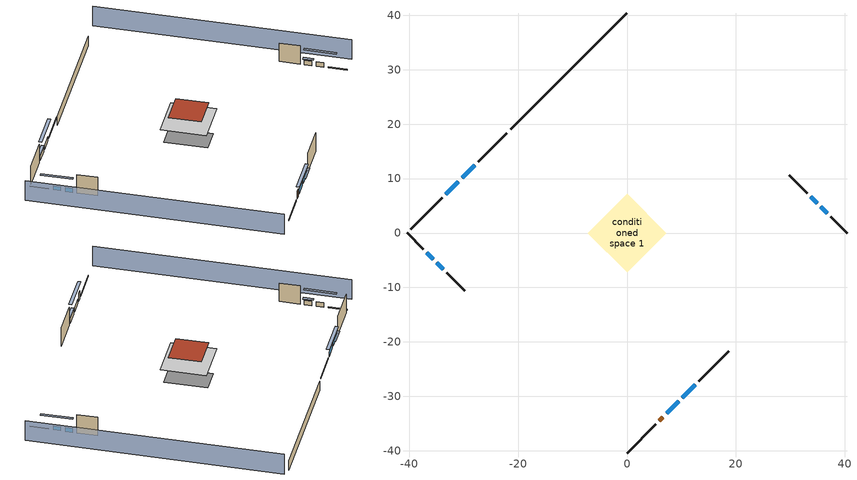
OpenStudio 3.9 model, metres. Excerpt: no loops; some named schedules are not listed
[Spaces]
conditioned space 1
 floor foundation (Slab1 construction): -5.35,1.53 -1.53,5.35 5.35,-1.53 1.53,-5.35 z-2.13
 floor adiabatic (AdiabaticFloorConstruction): -7.25,0 0,7.25 7.25,0 0,-7.25 z2.74
 wall outside (Wall1 construction): -33.92,6.5 -39.76,0.66 z0.3:5.18
 wall outside (Wall2 construction): 33.08,7.34 29.83,10.59 z0.3:5.18
 wall outside (Wall3 construction): 13.16,-27.26 18.74,-21.69 z0.3:5.18
 wall outside (Wall4 construction): -33.08,-7.34 -29.83,-10.59 z0.3:5.18
 wall outside (RimJoist1 construction): -22.06,18.36 -27.36,13.06 z0.3:0.61
 wall outside (RimJoist2 construction): 40.42,0 37.47,2.95 z0.3:0.61
 wall outside (RimJoist3 construction): 0,-40.42 5.3,-35.12 z0.3:0.61
 wall outside (RimJoist4 construction): -40.42,0 -37.47,-2.95 z0.3:0.61
 wall outside (AdiabaticWallConstruction): -28.02,12.4 -30.31,10.11 / -30.97,9.45 -33.26,7.16 z0.3:1.4; 36.81,3.61 35.6,4.82 / 34.95,5.47 33.74,6.68 / -36.81,-3.61 -35.6,-4.82 / -34.95,-5.47 -33.74,-6.68 z0.3:1.46; 7.26,-33.16 9.49,-30.94 z0.3:1.37; 10.14,-30.28 12.5,-27.92 z0.3:1.43
 wall outside (AdiabaticWallConstruction 1): 5.96,-34.46 6.61,-33.82 z0.3:2.34
 wall foundation (FoundationWall1 construction): 0,40.42 -21.4,19.02 z-2.13:0.3
 window (WindowConstruction): -28.02,12.4 -30.31,10.11 z0.3:1.4
 window (WindowConstruction 1): -30.97,9.45 -33.26,7.16 z0.3:1.4
 window (WindowConstruction 2): 36.81,3.61 35.6,4.82 z0.3:1.46
 window (WindowConstruction 3): 34.95,5.47 33.74,6.68 z0.3:1.46
 window (WindowConstruction 4): 7.26,-33.16 9.49,-30.94 z0.3:1.37
 window (WindowConstruction 5): 10.14,-30.28 12.5,-27.92 z0.3:1.43
 window (WindowConstruction 6): -36.81,-3.61 -35.6,-4.82 z0.3:1.46
 window (WindowConstruction 7): -34.95,-5.47 -33.74,-6.68 z0.3:1.46
 door (Door): 5.96,-34.46 6.61,-33.82 z0.3:2.34
 ceiling adiabatic (AdiabaticFloorConstruction): 0,-7.25 7.25,0 0,7.25 -7.25,0 z2.74
 roof outside (Roof1 construction): 0,5.13 -5.13,0 0,-5.13 5.13,0 z5.18
shading: -43.65,-3.23 -3.23,-43.65 / 43.65,3.23 3.23,43.65 z0:5.18; -32.25,8.17 -26.08,14.34 -26.51,14.77 -32.68,8.6 z4.15; -33.48,6.95 -30.75,9.67 -31.18,10.1 -33.91,7.38 z1.71; 33.66,6.76 38.75,1.67 39.18,2.1 34.1,7.19 z4.21; 33.52,6.9 35.16,5.26 35.59,5.69 33.95,7.33 z1.77; 11.42,-29 5.32,-35.1 5.75,-35.53 11.86,-29.43 z4.11; 12.72,-27.71 9.93,-30.5 10.36,-30.93 13.15,-28.14 z1.74; -33.66,-6.76 -38.75,-1.67 -39.18,-2.1 -34.1,-7.19 z4.21; -33.52,-6.9 -35.16,-5.26 -35.59,-5.69 -33.95,-7.33 z1.77
[Site]
Portland Intl Arpt_OR: Latitude {deg}=45.59; Longitude {deg}=-122.6; Time Zone {hr}=-8; Elevation {m}=33; Terrain=Suburbs; Keep Site Location Information=Yes
[Site:GroundTemperature:Shallow]
10.2558, 8.96328, 8.85977, 9.47314, 11.9355, 14.3863, 16.5111, 17.8571, 17.9714, 16.8767, 14.8061, 12.4304
[Site:WaterMainsTemperature]
Calculation Method=Schedule; Temperature Schedule=mains temperature schedule
[Building]
Building 1
[Material] Roughness=Rough
Name | Thickness {m} | Conductivity {W/m-K} | Density {kg/m3} | Specific Heat {J/kg-K} | Thermal Absorptance | Solar Absorptance | Visible Absorptance
asphalt or fiberglass shingles | 0.00635 | 0.162714 | 1121.4 | 1465.45 | 0.9 | 0.85 | 0.85
roof rigid ins | 0.103632 | 0.029427 | 32.04 | 1214.23 | 0.9 | 0.7 | 0.7
osb sheathing 0.75 in. | 0.01905 | 0.115458 | 512.64 | 1214.23 | 0.9 | 0.7 | 0.7
roof stud and cavity | 0.2032 | 0.0828465 | 78.34581 | 1123.46 | 0.9 | 0.7 | 0.7
gypsum board | 0.0127 | 0.160291 | 801 | 837.4 | 0.9 | 0.6 | 0.6
wood siding | 0.0254 | 0.102417 | 544.68 | 1172.36 | 0.9 | 0.85 | 0.85
osb sheathing 0.5 in. | 0.0127 | 0.115458 | 512.64 | 1214.23 | 0.9 | 0.7 | 0.7
wall stud and cavity | 0.1397 | 0.550994 | 139.0536 | 1170.24 | 0.9 | 0.7 | 0.7
rim joist stud and cavity | 0.0508 | 0.178688 | 50.32683 | 1063.81 | 0.9 | 0.6 | 0.6
concrete 8.0 in. | 0.2032 | 1.803125 | 2242.8 | 837.4 | 0.9 | 0.7 | 0.7
gypsum board 1 | 0.0127 | 0.160291 | 801 | 837.4 | 0.9 | 0.7 | 0.7
concrete 4.0 in. | 0.1016 | 1.803125 | 2242.8 | 837.4 | 0.9 | 0.7 | 0.7
floor covering | 0.0127 | 0.0450781 | 54.468 | 1339.84 | 0.9 | 0.9 | 0.9
wood siding 1; wood siding 2 | 0.0254 | 0.102417 | 544.68 | 1172.36
wall rigid ins; floor rigid ins | 0.512978 | 0.029427 | 32.04 | 1214.23 | 0.9 | 0.7 | 0.7
wall stud and cavity 1 | 0.0889 | 0.380278 | 52.3479 | 1209.89 | 0.9 | 0.7 | 0.7
door material | 0.04445 | 0.0612267 | 512.64 | 1214.23 | 0.9 | 0.7 | 0.7
floor stud and cavity | 0.1397 | 1.75129 | 37.0049 | 1207.88 | 0.9 | 0.7 | 0.7
floor covering 1 | 0.0127 | 0.0433444 | 54.468 | 1339.84 | 0.9 | 0.6 | 0.6
wall stud and cavity 2 | 0.0889 | 0.391764 | 83.0341 | 1211.67 | 0.9 | 0.7 | 0.7
furniture material conditioned space 1 | 0.1524 | 0.115458 | 640.8 | 1214.23 | 0.9 | 0.6 | 0.6
[Construction]
Roof1 construction: asphalt or fiberglass shingles, roof rigid ins, osb sheathing 0.75 in., roof stud and cavity, gypsum board
Wall1 construction; Wall2 construction; Wall3 construction; Wall4 construction: wood siding, osb sheathing 0.5 in., wall stud and cavity, gypsum board
RimJoist1 construction; RimJoist2 construction; RimJoist3 construction; RimJoist4 construction: wood siding, rim joist stud and cavity
FoundationWall1 construction: concrete 8.0 in., gypsum board 1
Slab1 construction: concrete 4.0 in., floor covering
WindowConstruction; WindowConstruction 1; WindowConstruction 2; WindowConstruction 3; WindowConstruction 4; WindowConstruction 5; WindowConstruction 6; WindowConstruction 7: WindowMaterial
AdiabaticWallConstruction: wood siding 1, wall rigid ins, wall stud and cavity 1, gypsum board
Door: door material
AdiabaticWallConstruction 1: wood siding 2, wall rigid ins, wall stud and cavity 1, gypsum board
AdiabaticFloorConstruction: floor stud and cavity, floor rigid ins, osb sheathing 0.75 in., floor covering 1
PartitionWallConstruction: gypsum board, wall stud and cavity 2, gypsum board
furniture construction conditioned space 1: furniture material conditioned space 1
[WindowMaterial:SimpleGlazingSystem]
WindowMaterial: U-Factor {W/m2-K}=4.76952; Solar Heat Gain Coefficient=0.63
[ThermalZone]
conditioned space: Multiplier=1; Volume {m3}=384.656; Thermostat=conditioned space temperature setpoint; Use Ideal Air Loads=No
[Space]
conditioned space 1: Thermal Zone=conditioned space; Volume {m3}=384.656
[ThermostatSetpoint:DualSetpoint]
conditioned space temperature setpoint: Heating Setpoint Temperature Schedule=heating setpoint; Cooling Setpoint Temperature Schedule=cooling setpoint; Temperature Difference Between Cutout And Setpoint {deltaC}=0
[Foundation:Kiva]
Foundation Kiva 1: Initial Indoor Air Temperature {C}=20; Wall Height Above Grade {m}=0.3048; Wall Depth Below Slab {m}=0.2032
[Foundation:Kiva:Settings]
Soil Conductivity {W/m-K}=2.4234; Soil Density {kg/m3}=1842.3; Soil Specific Heat {J/kg-K}=418.7; Ground Solar Absorptivity=0.9; Ground Thermal Absorptivity=0.9; Ground Surface Roughness {m}=0.03; Far-Field Width {m}=40; Deep-Ground Boundary Condition=ZeroFlux; Deep-Ground Depth {m}=40; Minimum Cell Dimension {m}=0.2; Maximum Cell Growth Coefficient=3; Simulation Timestep=Timestep
[SurfaceProperty:ExposedFoundationPerimeter]
Slab1: Exposed Perimeter Calculation Method=TotalExposedPerimeter; Total Exposed Perimeter {m}=30.26664
[SurfaceProperty:IncidentSolarMultiplier] Incident Solar Multiplier=1; Incident Solar Multiplier Schedule=trans schedule winter=0.85 summer=0.7
Window1; Window2; Window3; Window4; Window5; Window6; Window7; Window8
[InternalMass:Definition] Design Level Calculation Method=SurfaceArea
Name | Construction | Surface Area {m2}
partition wall mass | PartitionWallConstruction | 157.749
furniture mass conditioned space 1 | furniture construction conditioned space 1 | 63.09974
[InternalMass] Space or SpaceType=conditioned space 1; Multiplier=1
Name | Internal Mass Definition
partition wall mass | partition wall mass
furniture mass conditioned space 1 | furniture mass conditioned space 1
[Fan:SystemModel]
central ac and furnace supply fan: Availability Schedule=Always On Discrete; Design Maximum Air Flow Rate {m3/s}=0.440799; Speed Control Method=Discrete; Electric Power Minimum Flow Rate Fraction=0.2; Design Pressure Rise {Pa}=500; Motor Efficiency=1; Motor In Air Stream Fraction=1; Design Electric Power Consumption {W}=autosize; Design Power Sizing Method=PowerPerFlow; Electric Power Per Unit Flow Rate {W/(m3/s)}=1059.44; Electric Power Per Unit Flow Rate Per Unit Pressure {W-s/m3-Pa}=1.66667; Fan Total Efficiency=0.7; Motor Loss Radiative Fraction=0; Speed Flow Fraction 1=0.92719; Speed Electric Power Fraction 1=0.7971; Speed Flow Fraction 2=1; Speed Electric Power Fraction 2=1
[EnergyManagementSystem:Sensor]
Name | Output Variable or Output Meter Index Key | Output Variable or Output Meter
central_ac_and_furnace_supply_fan_s; central_ac_and_furnace_supply_fan_s_1 | central ac and furnace supply fan | Fan Electricity Energy
water_heater_T_set | water heater setpoint | Schedule Value
out_pb_s |  | Site Outdoor Air Barometric Pressure
out_wt_s |  | Site Outdoor Air Humidity Ratio
site_vw_s |  | Site Wind Speed
cool_season | cooling season schedule | Schedule Value
central_ac_and_furnace_airloop_Fan_RTF_s | central ac and furnace supply fan | Fan Runtime Fraction Speed 1
central_ac_and_furnace_airloop_Fan_RTF_s_1 | central ac and furnace supply fan | Fan Runtime Fraction Speed 2
natural_vent_s | natural vent schedule | Schedule Value
htg_sp_s | heating setpoint | Schedule Value
clg_sp_s | cooling setpoint | Schedule Value
mech_vent_range_fan_0_sch_s | mech vent range fan 0 schedule | Schedule Value
mech_vent_bath_fan_0_sch_s | mech vent bath fan 0 schedule | Schedule Value
clothes_dryer_exhaust_0_sch_s | clothes_dryer | Schedule Value
htg_load_cond |  | Heating:EnergyTransfer:Zone:CONDITIONED SPACE
clg_load_cond |  | Cooling:EnergyTransfer:Zone:CONDITIONED SPACE
s_conv | FoundationWall1 | Surface Inside Face Convection Heat Gain Energy
s_ig | FoundationWall1 | Surface Inside Face Internal Gains Radiation Heat Gain Energy
s_sol | FoundationWall1 | Surface Inside Face Solar Radiation Heat Gain Energy
s_lgt | FoundationWall1 | Surface Inside Face Lights Radiation Heat Gain Energy
s_surf | FoundationWall1 | Surface Inside Face Net Surface Thermal Radiation Heat Gain Energy
s_conv_1 | inferred conditioned ceiling | Surface Inside Face Convection Heat Gain Energy
s_ig_1 | inferred conditioned ceiling | Surface Inside Face Internal Gains Radiation Heat Gain Energy
s_sol_1 | inferred conditioned ceiling | Surface Inside Face Solar Radiation Heat Gain Energy
s_lgt_1 | inferred conditioned ceiling | Surface Inside Face Lights Radiation Heat Gain Energy
s_surf_1 | inferred conditioned ceiling | Surface Inside Face Net Surface Thermal Radiation Heat Gain Energy
s_conv_2 | inferred conditioned floor | Surface Inside Face Convection Heat Gain Energy
s_ig_2 | inferred conditioned floor | Surface Inside Face Internal Gains Radiation Heat Gain Energy
s_sol_2 | inferred conditioned floor | Surface Inside Face Solar Radiation Heat Gain Energy
s_lgt_2 | inferred conditioned floor | Surface Inside Face Lights Radiation Heat Gain Energy
s_surf_2 | inferred conditioned floor | Surface Inside Face Net Surface Thermal Radiation Heat Gain Energy
s_conv_3 | RimJoist1 | Surface Inside Face Convection Heat Gain Energy
s_ig_3 | RimJoist1 | Surface Inside Face Internal Gains Radiation Heat Gain Energy
s_sol_3 | RimJoist1 | Surface Inside Face Solar Radiation Heat Gain Energy
s_lgt_3 | RimJoist1 | Surface Inside Face Lights Radiation Heat Gain Energy
s_surf_3 | RimJoist1 | Surface Inside Face Net Surface Thermal Radiation Heat Gain Energy
s_conv_4 | RimJoist2 | Surface Inside Face Convection Heat Gain Energy
s_ig_4 | RimJoist2 | Surface Inside Face Internal Gains Radiation Heat Gain Energy
s_sol_4 | RimJoist2 | Surface Inside Face Solar Radiation Heat Gain Energy
s_lgt_4 | RimJoist2 | Surface Inside Face Lights Radiation Heat Gain Energy
s_surf_4 | RimJoist2 | Surface Inside Face Net Surface Thermal Radiation Heat Gain Energy
s_conv_5 | RimJoist3 | Surface Inside Face Convection Heat Gain Energy
s_ig_5 | RimJoist3 | Surface Inside Face Internal Gains Radiation Heat Gain Energy
s_sol_5 | RimJoist3 | Surface Inside Face Solar Radiation Heat Gain Energy
s_lgt_5 | RimJoist3 | Surface Inside Face Lights Radiation Heat Gain Energy
s_surf_5 | RimJoist3 | Surface Inside Face Net Surface Thermal Radiation Heat Gain Energy
s_conv_6 | RimJoist4 | Surface Inside Face Convection Heat Gain Energy
s_ig_6 | RimJoist4 | Surface Inside Face Internal Gains Radiation Heat Gain Energy
s_sol_6 | RimJoist4 | Surface Inside Face Solar Radiation Heat Gain Energy
s_lgt_6 | RimJoist4 | Surface Inside Face Lights Radiation Heat Gain Energy
s_surf_6 | RimJoist4 | Surface Inside Face Net Surface Thermal Radiation Heat Gain Energy
s_conv_7 | Roof1 | Surface Inside Face Convection Heat Gain Energy
s_ig_7 | Roof1 | Surface Inside Face Internal Gains Radiation Heat Gain Energy
s_sol_7 | Roof1 | Surface Inside Face Solar Radiation Heat Gain Energy
s_lgt_7 | Roof1 | Surface Inside Face Lights Radiation Heat Gain Energy
s_surf_7 | Roof1 | Surface Inside Face Net Surface Thermal Radiation Heat Gain Energy
s_conv_8 | Slab1 | Surface Inside Face Convection Heat Gain Energy
s_ig_8 | Slab1 | Surface Inside Face Internal Gains Radiation Heat Gain Energy
s_sol_8 | Slab1 | Surface Inside Face Solar Radiation Heat Gain Energy
s_lgt_8 | Slab1 | Surface Inside Face Lights Radiation Heat Gain Energy
s_surf_8 | Slab1 | Surface Inside Face Net Surface Thermal Radiation Heat Gain Energy
ss_sol | Door1 | Surface Inside Face Solar Radiation Heat Gain Energy
ss_lgt | Door1 | Surface Inside Face Lights Radiation Heat Gain Energy
ss_conv | Door1 | Surface Inside Face Convection Heat Gain Energy
ss_ig | Door1 | Surface Inside Face Internal Gains Radiation Heat Gain Energy
ss_surf | Door1 | Surface Inside Face Net Surface Thermal Radiation Heat Gain Energy
ss_conv_1 | Window1 | Surface Inside Face Convection Heat Gain Energy
ss_ig_1 | Window1 | Surface Inside Face Internal Gains Radiation Heat Gain Energy
ss_surf_1 | Window1 | Surface Inside Face Net Surface Thermal Radiation Heat Gain Energy
ss_trans_in | Window1 | Surface Window Transmitted Solar Radiation Rate
ss_back_out | Window1 | Surface Window Shortwave from Zone Back Out Window Heat Transfer Rate
ss_trans_out | Window1 | Surface Inside Face Initial Transmitted Diffuse Transmitted Out Window Solar Radiation Rate
ss_conv_2 | Window2 | Surface Inside Face Convection Heat Gain Energy
ss_ig_2 | Window2 | Surface Inside Face Internal Gains Radiation Heat Gain Energy
ss_surf_2 | Window2 | Surface Inside Face Net Surface Thermal Radiation Heat Gain Energy
ss_trans_in_1 | Window2 | Surface Window Transmitted Solar Radiation Rate
ss_back_out_1 | Window2 | Surface Window Shortwave from Zone Back Out Window Heat Transfer Rate
ss_trans_out_1 | Window2 | Surface Inside Face Initial Transmitted Diffuse Transmitted Out Window Solar Radiation Rate
ss_conv_3 | Window3 | Surface Inside Face Convection Heat Gain Energy
ss_ig_3 | Window3 | Surface Inside Face Internal Gains Radiation Heat Gain Energy
ss_surf_3 | Window3 | Surface Inside Face Net Surface Thermal Radiation Heat Gain Energy
ss_trans_in_2 | Window3 | Surface Window Transmitted Solar Radiation Rate
ss_back_out_2 | Window3 | Surface Window Shortwave from Zone Back Out Window Heat Transfer Rate
ss_trans_out_2 | Window3 | Surface Inside Face Initial Transmitted Diffuse Transmitted Out Window Solar Radiation Rate
ss_conv_4 | Window4 | Surface Inside Face Convection Heat Gain Energy
ss_ig_4 | Window4 | Surface Inside Face Internal Gains Radiation Heat Gain Energy
ss_surf_4 | Window4 | Surface Inside Face Net Surface Thermal Radiation Heat Gain Energy
ss_trans_in_3 | Window4 | Surface Window Transmitted Solar Radiation Rate
ss_back_out_3 | Window4 | Surface Window Shortwave from Zone Back Out Window Heat Transfer Rate
ss_trans_out_3 | Window4 | Surface Inside Face Initial Transmitted Diffuse Transmitted Out Window Solar Radiation Rate
ss_conv_5 | Window5 | Surface Inside Face Convection Heat Gain Energy
ss_ig_5 | Window5 | Surface Inside Face Internal Gains Radiation Heat Gain Energy
ss_surf_5 | Window5 | Surface Inside Face Net Surface Thermal Radiation Heat Gain Energy
ss_trans_in_4 | Window5 | Surface Window Transmitted Solar Radiation Rate
ss_back_out_4 | Window5 | Surface Window Shortwave from Zone Back Out Window Heat Transfer Rate
ss_trans_out_4 | Window5 | Surface Inside Face Initial Transmitted Diffuse Transmitted Out Window Solar Radiation Rate
ss_conv_6 | Window6 | Surface Inside Face Convection Heat Gain Energy
ss_ig_6 | Window6 | Surface Inside Face Internal Gains Radiation Heat Gain Energy
ss_surf_6 | Window6 | Surface Inside Face Net Surface Thermal Radiation Heat Gain Energy
ss_trans_in_5 | Window6 | Surface Window Transmitted Solar Radiation Rate
ss_back_out_5 | Window6 | Surface Window Shortwave from Zone Back Out Window Heat Transfer Rate
ss_trans_out_5 | Window6 | Surface Inside Face Initial Transmitted Diffuse Transmitted Out Window Solar Radiation Rate
ss_conv_7 | Window7 | Surface Inside Face Convection Heat Gain Energy
ss_ig_7 | Window7 | Surface Inside Face Internal Gains Radiation Heat Gain Energy
ss_surf_7 | Window7 | Surface Inside Face Net Surface Thermal Radiation Heat Gain Energy
ss_trans_in_6 | Window7 | Surface Window Transmitted Solar Radiation Rate
ss_back_out_6 | Window7 | Surface Window Shortwave from Zone Back Out Window Heat Transfer Rate
ss_trans_out_6 | Window7 | Surface Inside Face Initial Transmitted Diffuse Transmitted Out Window Solar Radiation Rate
ss_conv_8 | Window8 | Surface Inside Face Convection Heat Gain Energy
ss_ig_8 | Window8 | Surface Inside Face Internal Gains Radiation Heat Gain Energy
ss_surf_8 | Window8 | Surface Inside Face Net Surface Thermal Radiation Heat Gain Energy
ss_trans_in_7 | Window8 | Surface Window Transmitted Solar Radiation Rate
ss_back_out_7 | Window8 | Surface Window Shortwave from Zone Back Out Window Heat Transfer Rate
ss_trans_out_7 | Window8 | Surface Inside Face Initial Transmitted Diffuse Transmitted Out Window Solar Radiation Rate
s_conv_9 | Wall1 | Surface Inside Face Convection Heat Gain Energy
s_ig_9 | Wall1 | Surface Inside Face Internal Gains Radiation Heat Gain Energy
s_sol_9 | Wall1 | Surface Inside Face Solar Radiation Heat Gain Energy
s_lgt_9 | Wall1 | Surface Inside Face Lights Radiation Heat Gain Energy
s_surf_9 | Wall1 | Surface Inside Face Net Surface Thermal Radiation Heat Gain Energy
s_conv_10 | Wall2 | Surface Inside Face Convection Heat Gain Energy
s_ig_10 | Wall2 | Surface Inside Face Internal Gains Radiation Heat Gain Energy
s_sol_10 | Wall2 | Surface Inside Face Solar Radiation Heat Gain Energy
s_lgt_10 | Wall2 | Surface Inside Face Lights Radiation Heat Gain Energy
s_surf_10 | Wall2 | Surface Inside Face Net Surface Thermal Radiation Heat Gain Energy
s_conv_11 | Wall3 | Surface Inside Face Convection Heat Gain Energy
s_ig_11 | Wall3 | Surface Inside Face Internal Gains Radiation Heat Gain Energy
s_sol_11 | Wall3 | Surface Inside Face Solar Radiation Heat Gain Energy
s_lgt_11 | Wall3 | Surface Inside Face Lights Radiation Heat Gain Energy
s_surf_11 | Wall3 | Surface Inside Face Net Surface Thermal Radiation Heat Gain Energy
s_conv_12 | Wall4 | Surface Inside Face Convection Heat Gain Energy
s_ig_12 | Wall4 | Surface Inside Face Internal Gains Radiation Heat Gain Energy
s_sol_12 | Wall4 | Surface Inside Face Solar Radiation Heat Gain Energy
s_lgt_12 | Wall4 | Surface Inside Face Lights Radiation Heat Gain Energy
s_surf_12 | Wall4 | Surface Inside Face Net Surface Thermal Radiation Heat Gain Energy
im_conv | furniture mass conditioned space 1 | Surface Inside Face Convection Heat Gain Energy
im_ig | furniture mass conditioned space 1 | Surface Inside Face Internal Gains Radiation Heat Gain Energy
im_sol | furniture mass conditioned space 1 | Surface Inside Face Solar Radiation Heat Gain Energy
im_lgt | furniture mass conditioned space 1 | Surface Inside Face Lights Radiation Heat Gain Energy
im_surf | furniture mass conditioned space 1 | Surface Inside Face Net Surface Thermal Radiation Heat Gain Energy
im_conv_1 | partition wall mass | Surface Inside Face Convection Heat Gain Energy
im_ig_1 | partition wall mass | Surface Inside Face Internal Gains Radiation Heat Gain Energy
im_sol_1 | partition wall mass | Surface Inside Face Solar Radiation Heat Gain Energy
im_lgt_1 | partition wall mass | Surface Inside Face Lights Radiation Heat Gain Energy
im_surf_1 | partition wall mass | Surface Inside Face Net Surface Thermal Radiation Heat Gain Energy
airflow_gain | infil flow | Infiltration Sensible Heat Gain Energy
airflow_loss | infil flow | Infiltration Sensible Heat Loss Energy
airflow_gain_1 | natural vent flow | Infiltration Sensible Heat Gain Energy
airflow_loss_1 | natural vent flow | Infiltration Sensible Heat Loss Energy
airflow_gain_2 | whole house fan flow | Infiltration Sensible Heat Gain Energy
airflow_loss_2 | whole house fan flow | Infiltration Sensible Heat Loss Energy
mv_conv | mech vent bath fan 0 | Electric Equipment Convective Heating Energy
mv_rad | mech vent bath fan 0 | Electric Equipment Radiant Heating Energy
mv_conv_1 | mech vent house fan | Electric Equipment Convective Heating Energy
mv_rad_1 | mech vent house fan | Electric Equipment Radiant Heating Energy
mv_conv_2 | mech vent house fan cfis | Electric Equipment Convective Heating Energy
mv_rad_2 | mech vent house fan cfis | Electric Equipment Radiant Heating Energy
mv_conv_3 | mech vent range fan 0 | Electric Equipment Convective Heating Energy
mv_rad_3 | mech vent range fan 0 | Electric Equipment Radiant Heating Energy
mv_conv_4 | mech vent house fan latent load | Other Equipment Convective Heating Energy
mv_rad_4 | mech vent house fan latent load | Other Equipment Radiant Heating Energy
mv_conv_5 | mech vent house fan sensible load | Other Equipment Convective Heating Energy
[OtherEquipment:Definition] Design Level Calculation Method=EquipmentLevel
Name | Design Level {W} | Fraction Latent | Fraction Radiant | Fraction Lost
water heater sens; mech vent house fan sensible load | 0 | 0 | 0 | 0
water heater lat; mech vent house fan latent load | 0 | 1 | 0 | 0
water heater energy adjustment1 | 0.01 | 0 | 0 | 1
clothes dryer 2 | 0 | 0.015 | 0.081 | 0.85
cooking range 2 | 0 | 0.08 | 0.432 | 0.2
general water use sensible | -43.4886 | 0 | 0.6 | 0
general water use latent | 44.1266 | 1 | 0 | 0
[OtherEquipment] Space or SpaceType=conditioned space 1
Name | Other Equipment Definition | Schedule | Fuel Type
water heater sens | water heater sens | Always On Discrete
water heater lat | water heater lat | Always On Discrete
water heater energy adjustment1 | water heater energy adjustment1 | Always On Discrete | Electricity
clothes dryer 1 | clothes dryer 2 | clothes_dryer | Electricity
cooking range 1 | cooking range 2 | cooking_range | Electricity
general water use sensible | general water use sensible | general water use schedule
general water use latent | general water use latent | general water use schedule
mech vent house fan sensible load | mech vent house fan sensible load | Always On Discrete
mech vent house fan latent load | mech vent house fan latent load | Always On Discrete
[ElectricEquipment:Definition] Design Level Calculation Method=EquipmentLevel
Name | Design Level {W} | Fraction Latent | Fraction Radiant | Fraction Lost
clothes washer | 200.23 | 0.03 | 0.162 | 0.7
clothes dryer | 3031.73 | 0.015 | 0.081 | 0.85
dishwasher | 1013.61 | 0.3 | 0.18 | 0.4
fridge | 45.9075 | 0 | 0.6 | 0
cooking range | 1170.35 | 0.08 | 0.432 | 0.2
misc tv | 769.406 | 0 | 0.6 | 0
misc plug loads | 637.328 | 0.021 | 0.558 | 0.049
misc permanent spa heater | 341.201 | 0 | 0 | 1
misc permanent spa pump | 356.813 | 0 | 0 | 1
whole house fan; mech vent house fan | 0 | 0 | 0 | 1
mech vent house fan cfis | 0 | 0 | 0 | 0
mech vent range fan 0; mech vent bath fan 0 | 30 | 0 | 0 | 1
[ElectricEquipment] Space or SpaceType=conditioned space 1
Name | Electric Equipment Definition | Schedule
clothes washer | clothes washer | clothes_washer
clothes dryer | clothes dryer | clothes_dryer
dishwasher | dishwasher | dishwasher
fridge | fridge | fridge schedule
cooking range | cooking range | cooking_range
misc tv | misc tv | plug_loads_tv
misc plug loads | misc plug loads | plug_loads_other
misc permanent spa heater | misc permanent spa heater | misc permanent spa heater schedule
misc permanent spa pump | misc permanent spa pump | misc permanent spa pump schedule
whole house fan | whole house fan | Always On Discrete
mech vent house fan | mech vent house fan | mech vent house fan schedule
mech vent house fan cfis | mech vent house fan cfis | mech vent house fan cfis schedule
mech vent range fan 0 | mech vent range fan 0 | mech vent range fan 0 schedule
mech vent bath fan 0 | mech vent bath fan 0 | mech vent bath fan 0 schedule
[WaterUse:Equipment:Definition]
Name | Peak Flow Rate {m3/s}
clothes washer | 2.36221e-06
dishwasher | 6.63477e-06
[Lights:Definition]
interior lighting: Design Level Calculation Method=LightingLevel; Lighting Level {W}=935.201; Fraction Radiant=0.6; Fraction Visible=0.2; Return Air Fraction=0
[Lights]
interior lighting: Lights Definition=interior lighting; Space or SpaceType=conditioned space 1; Schedule=lighting_interior; Fraction Replaceable=1
[Exterior:Lights:Definition]
exterior lighting: Design Level {W}=42.5523
[Exterior:Lights]
exterior lighting: Exterior Lights Definition=exterior lighting; Schedule=exterior lighting schedule
[People:Definition]
occupants: Number of People Calculation Method=People; Number of People {people}=2; Fraction Radiant=0.314171; Sensible Heat Fraction=0.56303; Carbon Dioxide Generation Rate {m3/s-W}=0; Enable ASHRAE 55 Comfort Warnings=No; Mean Radiant Temperature Calculation Type=EnclosureAveraged
[People]
occupants: People Definition=occupants; Space or SpaceType=conditioned space 1; Number of People Schedule=occupants; Activity Level Schedule=occupants activity schedule; Multiplier=1
[SpaceInfiltration:DesignFlowRate] Space or SpaceType=conditioned space 1; Schedule=Always On Discrete; Design Flow Rate Calculation Method=Flow/Space; Design Flow Rate {m3/s}=0
natural vent flow; whole house fan flow; infil flow
